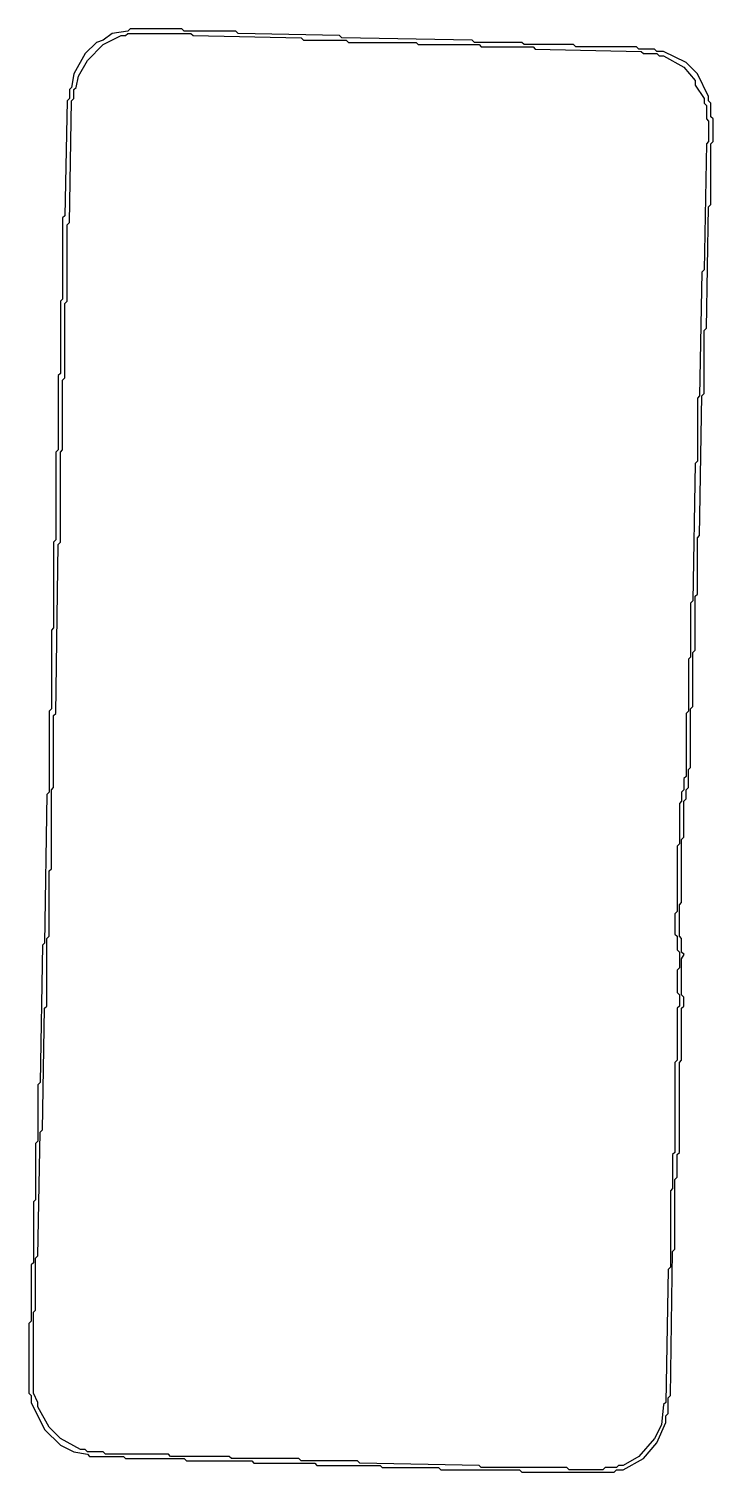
# Model space of a CAD drawing. Header units: millimetres. Extents: x 64 to 140, y 78 to 238.
import ezdxf

# ---------------------------------------------------------------- set-up
doc = ezdxf.new("R2010")
doc.units = ezdxf.units.MM
doc.layers.add('HOLES', color=1, linetype='CONTINUOUS')
doc.layers.add('OUTER', color=3, linetype='CONTINUOUS')

msp = doc.modelspace()

# ---------------------------------------------------------------- linework, layer by layer
at = {"layer": 'HOLES'}
msp.add_lwpolyline([(74.25, 237.25), (74.75, 237.25), (75, 237.5), (82, 237.5), (82.25, 237.25), (94.25, 237), (94.5, 236.75), (99.25, 236.75), (99.5, 236.5), (107, 236.5), (107.25, 236.25), (114, 236.25), (114.25, 236), (120, 236), (120.25, 235.75), (132, 235.5), (132.25, 235.25), (133.75, 235.25), (134, 235), (134.5, 235), (136.75, 233.75), (138, 232.25), (138, 231.75), (139, 230.25), (139, 229.75), (139.25, 229.5), (139.25, 228), (139.5, 227.75), (139.5, 225.5), (139.25, 225.25), (139, 211.25), (138.75, 211), (138.5, 197.25), (138.25, 197), (138.25, 190), (138, 189.75), (137.75, 174.5), (137.5, 174.25), (137.5, 168.25), (137.25, 168), (137.25, 162.25), (137, 162), (137, 155), (136.75, 154.75), (136.75, 153.5), (136.5, 153.25), (136.5, 152.25), (136.25, 152), (136.25, 147.5), (136, 147.25), (136, 140), (135.75, 139.75), (135.75, 137.5), (136, 137.25), (136, 135.75), (136.25, 135.5), (136.25, 133.75), (136, 133.5), (136, 131), (136.25, 130.75), (136.25, 129.5), (136, 129.25), (136, 123.5), (135.75, 123.25), (135.75, 113.25), (135.5, 113), (135.5, 109.25), (135.25, 109), (135.25, 100.5), (135, 100.25), (134.75, 85.5), (134.5, 85.25), (134.25, 83), (133.5, 81.5), (131.75, 79.5), (130, 78.5), (129.5, 78.5), (129.25, 78.25), (128, 78.25), (127.75, 78), (124, 78), (123.75, 78.25), (114.25, 78.25), (114, 78.5), (100.75, 78.75), (100.5, 79), (94.25, 79), (94, 79.25), (86.5, 79.25), (86.25, 79.5), (79.75, 79.5), (79.5, 79.75), (72.5, 79.75), (72.25, 80), (70.5, 80), (70.25, 80.25), (69.75, 80.25), (67.5, 81.5), (66.25, 82.75), (65, 85), (65, 85.5), (64.5, 86.5), (64.5, 95.5), (64.75, 95.75), (64.75, 101.5), (65, 101.75), (65.25, 115.5), (65.5, 115.75), (65.75, 129.25), (66, 129.5), (66, 137), (66.25, 137.25), (66.25, 144.5), (66.5, 144.75), (66.5, 153.5), (66.75, 153.75), (66.75, 161.75), (67, 162), (67.25, 180.75), (67.5, 181), (67.5, 191), (67.75, 191.25), (67.75, 199), (68, 199.25), (68, 207.5), (68.25, 207.75), (68.25, 216.25), (68.5, 216.5), (68.75, 230), (69, 230.25), (69, 231.25), (69.25, 231.5), (69.5, 232.75), (70.5, 234.5), (72.25, 236.25)], close=True, dxfattribs=at)
at = {"layer": 'OUTER'}
msp.add_lwpolyline([(73.25, 237.5), (72.25, 236.75), (71.5, 236.5), (70.25, 235.25), (69, 233), (68.75, 231.5), (68.5, 231.25), (68.5, 230.25), (68.25, 230), (68, 217.25), (67.75, 217), (67.75, 208), (67.5, 207.75), (67.5, 199.75), (67.25, 199.5), (67.25, 191.25), (67, 191), (67, 181.25), (66.75, 181), (66.75, 171.5), (66.5, 171.25), (66.5, 162.5), (66.25, 162.25), (66.25, 153.25), (66, 153), (65.75, 136.5), (65.5, 136.25), (65.25, 121), (65, 120.75), (65, 114.5), (64.75, 114.25), (64.75, 108), (64.5, 107.75), (64.5, 101), (64.25, 100.75), (64.25, 94.5), (64, 94.25), (64, 86.5), (64.25, 86.25), (64.25, 85.5), (65.75, 82.5), (67.5, 80.75), (69, 80), (70.5, 79.75), (70.75, 79.5), (74.5, 79.5), (74.75, 79.25), (81.25, 79.25), (81.5, 79), (88.75, 79), (89, 78.75), (95.75, 78.75), (96, 78.5), (103, 78.5), (103.25, 78.25), (109.5, 78.25), (109.75, 78), (118.5, 78), (118.75, 77.75), (129, 77.75), (129.25, 78), (130, 78), (132.25, 79.25), (133.75, 81), (134.75, 83.25), (134.75, 84), (135, 84.25), (135, 86), (135.25, 86.25), (135.5, 102.25), (135.75, 102.5), (135.75, 110.25), (136, 110.5), (136, 113), (136.25, 113.25), (136.25, 123.25), (136.5, 123.5), (136.5, 129.25), (136.75, 129.5), (136.75, 130.5), (136.5, 130.75), (136.5, 134.75), (136.78, 135.22), (136.5, 135.5), (136.5, 137), (136.25, 137.25), (136.25, 140.75), (136.5, 141), (136.5, 148), (136.75, 148.25), (136.75, 152.25), (137, 152.5), (137, 153.5), (137.25, 153.75), (137.25, 155.75), (137.5, 156), (137.5, 162.5), (137.75, 162.75), (137.75, 168.75), (138, 169), (138, 175), (138.25, 175.25), (138.25, 181.5), (138.5, 181.75), (138.75, 197.25), (139, 197.5), (139, 204.5), (139.25, 204.75), (139.5, 218.25), (139.75, 218.5), (139.75, 225.25), (140, 225.5), (140, 228), (139.75, 228.25), (139.75, 229.75), (139.5, 230), (139.5, 230.5), (138.25, 233), (137, 234.25), (134.5, 235.5), (133.75, 235.5), (133.5, 235.75), (131.75, 235.75), (131.5, 236), (124.75, 236), (124.5, 236.25), (119, 236.25), (118.75, 236.5), (113.5, 236.5), (113.25, 236.75), (98.75, 237), (98.5, 237.25), (87.25, 237.5), (87, 237.75), (81.25, 237.75), (81, 238), (75.25, 238), (75, 237.75)], close=True, dxfattribs=at)

doc.saveas('drawing.dxf')
